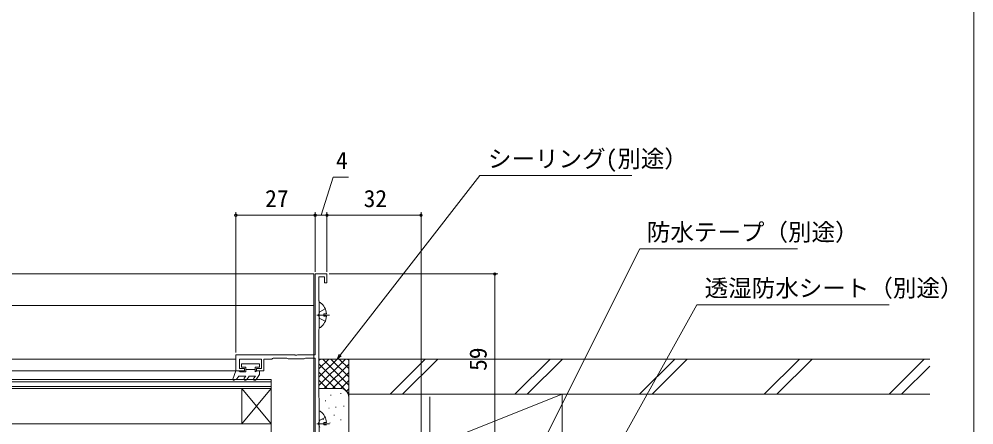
# Model space of a CAD drawing. Units: millimetres, scale not verified. Extents: x -1188 to -190, y -840 to 759.
# Drawn here: x -522.7 to -198, y -215.8 to -77.6 of the extents above; entities that cross this region are included whole.
import ezdxf
from ezdxf.enums import TextEntityAlignment as Align

# ---------------------------------------------------------------- set-up
doc = ezdxf.new("R2010")
doc.units = ezdxf.units.MM
doc.header["$LTSCALE"] = 4
doc.linetypes.add('CHAIN2', pattern=[12, 9, -1, 1, -1])
doc.linetypes.add('DASHED3', pattern=[4, 3, -1])
for name, color, linetype, lineweight in [('0-2_YKK_ZWAK', 7, 'Continuous', 9), ('0-3_YKK_11', 7, 'Continuous', 9), ('0-4_YKK_12', 2, 'Continuous', 9), ('0-5_YSS_K', 3, 'Continuous', 9), ('0-6_YKK_13', 4, 'Continuous', 9), ('0-7_YKK_D', 6, 'Continuous', 9), ('0-9_YSS_KE', 3, 'Continuous', 9)]:
    doc.layers.add(name, color=color, linetype=linetype, lineweight=lineweight)
doc.styles.add('ＭＳ ゴシック', font='')
doc.styles.get('ＭＳ ゴシック').set_extended_font_data('MS Gothic')

msp = doc.modelspace()

# ---------------------------------------------------------------- linework, layer by layer
at = {"layer": '0-2_YKK_ZWAK'}
msp.add_line((-198, 720), (-198, -840), dxfattribs=at)
at = {"layer": '0-3_YKK_11'}
for p, q in [((-422.005, -164.372), (-418.005, -164.372)), ((-422.005, -191.872), (-422.005, -164.372)), ((-420.805, -165.372), (-420.805, -173.275)), ((-418.805, -165.372), (-420.805, -165.372)), ((-418.805, -167.372), (-418.805, -165.372)), ((-418.005, -164.372), (-418.005, -167.372)), ((-418.005, -167.372), (-418.805, -167.372)), ((-420.805, -173.275), (-420.73, -173.473)), ((-420.73, -173.473), (-420.655, -173.672)), ((-420.655, -173.672), (-420.655, -183.072)), ((-420.73, -183.27), (-420.805, -183.469)), ((-420.805, -183.469), (-420.805, -206.275)), ((-420.655, -183.072), (-420.73, -183.27)), ((-449.005, -191.872), (-428.963, -191.872)), ((-449.005, -197.372), (-449.005, -191.872)), ((-447.805, -193.372), (-447.805, -196.572)), ((-440.305, -193.372), (-447.805, -193.372)), ((-440.305, -196.572), (-440.305, -193.372)), ((-439.505, -193.372), (-439.505, -197.372)), ((-436.705, -193.372), (-439.505, -193.372)), ((-436.511, -193.222), (-436.705, -193.372)), ((-436.318, -193.072), (-436.511, -193.222)), ((-431.652, -193.072), (-436.318, -193.072)), ((-431.429, -193.172), (-431.652, -193.072)), ((-431.205, -193.272), (-431.429, -193.172)), ((-425.805, -193.272), (-431.205, -193.272)), ((-428.963, -191.872), (-428.78, -191.992)), ((-428.78, -191.992), (-428.23, -191.992)), ((-428.23, -191.992), (-428.047, -191.872)), ((-428.047, -191.872), (-422.005, -191.872)), ((-425.581, -193.172), (-425.805, -193.272)), ((-425.358, -193.072), (-425.581, -193.172)), ((-422.005, -193.072), (-425.358, -193.072)), ((-422.005, -221.372), (-422.005, -193.072)), ((-446.005, -197.372), (-449.005, -197.372)), ((-447.805, -196.572), (-446.005, -196.572)), ((-446.005, -196.572), (-446.005, -197.372)), ((-442.005, -196.572), (-440.305, -196.572)), ((-442.005, -197.372), (-442.005, -196.572)), ((-439.505, -197.372), (-442.005, -197.372)), ((-420.805, -206.275), (-420.73, -206.473)), ((-420.73, -206.473), (-420.655, -206.672)), ((-420.655, -206.672), (-420.655, -221.372))]:
    msp.add_line(p, q, dxfattribs=at)
at = {"layer": '0-4_YKK_12'}
for p, q in [((-422.505, -164.372), (-549.142, -164.372)), ((-422.505, -164.372), (-422.505, -250.372)), ((-549.142, -175.172), (-422.505, -175.172)), ((-549.142, -193.372), (-449.006, -193.372)), ((-549.142, -197.372), (-449.006, -197.372)), ((-437.006, -200.371), (-549.142, -200.371)), ((-437.006, -201.071), (-549.142, -201.071)), ((-437.006, -200.371), (-437.006, -218.371)), ((-437.006, -202.671), (-549.142, -202.671)), ((-437.006, -203.371), (-549.142, -203.371)), ((-437.006, -203.371), (-447.007, -215.414)), ((-447.007, -203.414), (-447.007, -215.414)), ((-447.007, -203.414), (-437.006, -215.371)), ((-437.006, -215.371), (-549.142, -215.371))]:
    msp.add_line(p, q, dxfattribs=at)
at = {"layer": '0-5_YSS_K'}
for p, q in [((-420.606, -193.741), (-420.234, -193.368)), ((-420.606, -196.569), (-417.405, -193.368)), ((-420.606, -199.398), (-414.577, -193.368)), ((-420.606, -202.226), (-411.748, -193.368)), ((-419.464, -193.368), (-410.606, -202.226)), ((-416.636, -193.368), (-410.606, -199.398)), ((-413.807, -193.368), (-410.606, -196.569)), ((-410.979, -193.368), (-410.606, -193.741)), ((-396.564, -205.368), (-384.564, -193.368)), ((-380.321, -193.368), (-392.321, -205.368)), ((-354.138, -205.368), (-342.138, -193.368)), ((-349.895, -205.368), (-337.895, -193.368)), ((-311.711, -205.368), (-299.711, -193.368)), ((-307.469, -205.368), (-295.469, -193.368)), ((-269.285, -205.368), (-257.285, -193.368)), ((-265.042, -205.368), (-253.042, -193.368)), ((-226.858, -205.368), (-214.858, -193.368)), ((-420.606, -195.055), (-410.606, -205.055)), ((-420.606, -197.883), (-415.121, -203.368)), ((-418.92, -203.368), (-410.606, -195.055)), ((-416.091, -203.368), (-410.606, -197.883)), ((-222.616, -205.368), (-213.006, -195.759)), ((-420.606, -200.711), (-417.949, -203.368)), ((-413.281, -203.386), (-410.606, -200.711)), ((-413.606, -203.368), (-420.606, -203.368)), ((-411.401, -204.335), (-410.606, -203.54)), ((-418.606, -207.534), (-418.406, -207.534)), ((-416.749, -205.704), (-416.549, -205.704)), ((-413.411, -205.036), (-413.211, -205.036)), ((-410.606, -206.368), (-410.606, -219.368)), ((-338.006, -205.368), (-383.006, -205.368)), ((-383.006, -221.368), (-383.006, -206.208)), ((-378.006, -221.368), (-338.006, -205.368)), ((-338.006, -205.368), (-338.006, -221.368)), ((-417.417, -210.043), (-417.217, -210.043)), ((-415.08, -209.709), (-414.88, -209.709)), ((-412.41, -209.376), (-412.21, -209.376)), ((-419.39, -213.964), (-419.19, -213.964)), ((-415.683, -212.503), (-415.483, -212.503)), ((-413.411, -214.049), (-413.211, -214.049)), ((-417.083, -215.05), (-416.883, -215.05))]:
    msp.add_line(p, q, dxfattribs=at)
msp.add_lwpolyline([(-410.606, -206.368), (-410.606, -193.368), (-420.606, -193.368)], dxfattribs=at)
msp.add_arc((-413.606, -206.368), 3, 0, 90, dxfattribs=at)
at = {"layer": '0-6_YKK_13'}
for p, q in [((-420.655, -182.344), (-420.655, -174.393)), ((-418.172, -177.944), (-419.055, -177.944)), ((-419.055, -178.794), (-419.055, -177.944)), ((-418.172, -178.794), (-419.055, -178.794)), ((-449.006, -197.372), (-449.992, -200.181)), ((-449.006, -197.372), (-448.006, -197.372)), ((-448.006, -197.372), (-447.487, -197.672)), ((-447.487, -197.672), (-445.606, -197.672)), ((-447.106, -196.072), (-447.106, -194.972)), ((-447.106, -196.072), (-445.606, -196.072)), ((-445.606, -196.072), (-445.606, -197.672)), ((-445.606, -196.872), (-442.406, -196.872)), ((-442.406, -196.864), (-442.413, -196.872)), ((-442.406, -196.072), (-440.906, -196.072)), ((-442.406, -196.072), (-442.406, -197.672)), ((-441.887, -197.372), (-442.406, -197.672)), ((-441.887, -197.372), (-440.906, -197.372)), ((-440.906, -197.372), (-440.906, -198.672)), ((-449.556, -200.531), (-448.706, -200.041)), ((-448.006, -199.172), (-448.706, -200.041)), ((-448.006, -199.172), (-445.606, -199.172)), ((-445.606, -199.172), (-446.155, -199.822)), ((-445.289, -200.322), (-444.452, -199.172)), ((-444.452, -199.172), (-442.35, -199.172)), ((-442.35, -199.172), (-442.898, -199.822)), ((-442.032, -200.322), (-440.906, -198.672)), ((-420.655, -219.344), (-420.655, -211.393)), ((-418.172, -214.944), (-419.055, -214.944)), ((-419.055, -215.794), (-419.055, -214.944)), ((-418.172, -215.794), (-419.055, -215.794))]:
    msp.add_line(p, q, dxfattribs=at)
at = {"layer": '0-6_YKK_13', "linetype": 'CHAIN2'}
for p, q in [((-417.155, -178.369), (-421.425, -178.369)), ((-417.155, -215.369), (-421.425, -215.369))]:
    msp.add_line(p, q, dxfattribs=at)
at = {"layer": '0-6_YKK_13', "linetype": 'DASHED3'}
for p, q in [((-420.443, -177.224), (-421.052, -178.369)), ((-420.443, -179.514), (-421.052, -178.369)), ((-418.578, -176.294), (-420.443, -177.224)), ((-418.578, -180.444), (-420.443, -179.514)), ((-420.443, -214.224), (-421.052, -215.369)), ((-418.578, -213.294), (-420.443, -214.224)), ((-420.443, -216.514), (-421.052, -215.369))]:
    msp.add_line(p, q, dxfattribs=at)
at = {"layer": '0-6_YKK_13'}
msp.add_lwpolyline([(-447.106, -194.972), (-440.906, -194.972), (-440.906, -196.072)], dxfattribs=at)
for centre, radius, start, end in [((-420.381, -174.393), 0.274, 52.2859, 180), ((-423.455, -178.369), 5.3, 4.59941, 52.2859), ((-423.455, -178.369), 5.3, 307.71408, 355.40057), ((-420.381, -182.344), 0.274, 180, 307.71408), ((-449.706, -200.272), 0.3, 162.41011, 300.00423), ((-445.722, -200.072), 0.5, 150, 330), ((-442.465, -200.072), 0.5, 150, 330), ((-420.381, -211.393), 0.274, 52.2859, 180), ((-423.455, -215.369), 5.3, 4.59941, 52.2859)]:
    msp.add_arc(centre, radius, start, end, dxfattribs=at)
at = {"layer": '0-7_YKK_D'}
for p, q in [((-420.005, -144.372), (-415.934, -131.367)), ((-415.934, -131.367), (-410.735, -131.367)), ((-413.533, -192.026), (-365.964, -130.825)), ((-365.964, -130.825), (-314.304, -130.825)), ((-449.005, -191.172), (-449.005, -143.372)), ((-449.005, -144.372), (-422.005, -144.372)), ((-422.005, -163.672), (-422.005, -143.372)), ((-422.005, -163.672), (-422.005, -143.372)), ((-422.005, -144.372), (-418.005, -144.372)), ((-418.005, -163.672), (-418.005, -143.372)), ((-418.005, -163.672), (-418.005, -143.372)), ((-418.005, -144.372), (-386.006, -144.372)), ((-386.006, -220.672), (-386.006, -143.372)), ((-344.089, -220.851), (-311.593, -155.805)), ((-311.593, -155.805), (-258.013, -155.805)), ((-417.31, -164.375), (-359.931, -164.375)), ((-360.931, -164.375), (-360.931, -223.375)), ((-317.764, -220.885), (-292.251, -174.875)), ((-292.251, -174.875), (-226.831, -174.875)), ((-414.577, -193.368), (-413.893, -191.747)), ((-414.577, -193.368), (-413.533, -192.026)), ((-413.174, -192.306), (-414.577, -193.368))]:
    msp.add_line(p, q, dxfattribs=at)
for centre in [(-449.005, -144.372), (-422.005, -144.372), (-422.005, -144.372), (-418.005, -144.372), (-418.005, -144.372), (-386.006, -144.372), (-360.931, -164.375)]:
    msp.add_circle(centre, 0.425, dxfattribs=at)
at = {"layer": '0-9_YSS_KE'}
for p, q in [((-410.606, -205.368), (-410.606, -193.368)), ((-213.006, -193.368), (-410.606, -193.368)), ((-213.006, -205.368), (-410.606, -205.368))]:
    msp.add_line(p, q, dxfattribs=at)

# ---------------------------------------------------------------- texts
at = {"layer": '0-7_YKK_D', "color": 4, "style": 'ＭＳ ゴシック'}
for s, p in [('4', (-414.935, -130.367)), ('シーリング(別途）', (-363.264, -129.825)), ('27', (-439.025, -143.372)), ('32', (-405.525, -143.372)), ('防水テープ（別途）', (-309.213, -154.805)), ('透湿防水シート（別途）', (-289.551, -173.875))]:
    msp.add_text(s, height=5.865, dxfattribs=at).set_placement(p, align=Align.BOTTOM_LEFT)
msp.add_text('59', height=5.865, rotation=90, dxfattribs=at).set_placement((-361.931, -197.395), align=Align.BOTTOM_LEFT)

doc.saveas('drawing.dxf')
